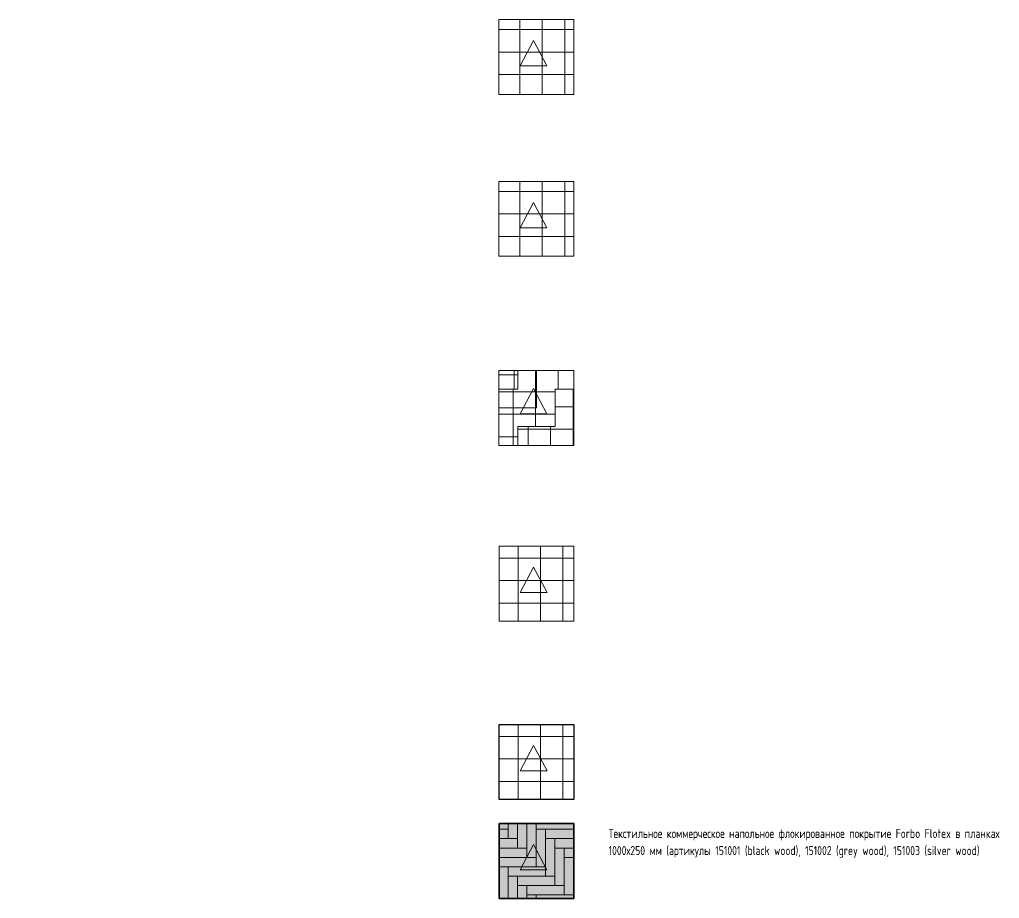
# Model space of a CAD drawing. Header units: millimetres. Extents: x -11798 to 72626, y -32713 to 44110.
# Drawn here: x 46441 to 72626, y -32713 to -9238 of the extents above; entities that cross this region are included whole.
import ezdxf
from ezdxf.xclip import XClip

# ---------------------------------------------------------------- set-up
doc = ezdxf.new("R2010")
doc.units = ezdxf.units.MM
doc.header["$XCLIPFRAME"] = 2
doc.layers.add('_0', color=7, linetype='Continuous', lineweight=25)
doc.layers.add('Узлы', color=7, linetype='Continuous', lineweight=18)
doc.layers.add('PDF _Пол', color=7, linetype='Continuous', lineweight=5, true_color=0x535353)
doc.layers.add('Линии', color=7, linetype='Continuous', lineweight=9, true_color=0x00a600)
doc.styles.add('ISOCPEUR_1', font='isocpeur.ttf', dxfattribs={"width": 0.78, "height": 240})
pattern_1 = [(0, (36832.1, -20382.8), (0, 600), []), (90, (36832.1, -20382.8), (-600, 4e-14), [])]

# ---------------------------------------------------------------- blocks, each defined once
blk = doc.blocks.new('10')
at = {"layer": '_0', "true_color": 0xffffff}
h = blk.add_hatch(color=7, dxfattribs=at)
h.dxf.hatch_style = 1
h.paths.add_polyline_path([(66162, -28316), (84212, -28404), (84160, -33779), (66109, -33691)])
at = {"layer": '_0', "true_color": 0x3e3e3e, "transparency": 33554559}
h = blk.add_hatch(color=250, dxfattribs=at)
h.dxf.hatch_style = 1
h.paths.add_polyline_path([(73912, -33591), (73912, -33341), (73662, -33341), (73662, -33841), (73912, -33841)])
h.paths.add_polyline_path([(74662, -33091), (74412, -33091), (73662, -33091), (73662, -33341), (74662, -33341)])
h.paths.add_polyline_path([(74912, -32341), (74662, -32341), (74662, -33341), (74912, -33341)])
h.paths.add_polyline_path([(75912, -32341), (75662, -32341), (74912, -32341), (74912, -32591), (75912, -32591)])
h.paths.add_polyline_path([(75912, -31341), (75662, -31341), (75662, -32091), (75662, -32341), (75912, -32341)])
h.paths.add_polyline_path([(76912, -31341), (76662, -31341), (75912, -31341), (75912, -31591), (76912, -31591)])
h.paths.add_polyline_path([(76912, -30591), (76912, -30341), (76662, -30341), (76662, -31091), (76662, -31341), (76912, -31341)])
h.paths.add_polyline_path([(77912, -30341), (77662, -30341), (76912, -30341), (76912, -30591), (77912, -30591)])
h.paths.add_polyline_path([(77912, -29341), (77662, -29341), (77662, -30341), (77912, -30341)])
h.paths.add_polyline_path([(78912, -29341), (78662, -29341), (77912, -29341), (77912, -29591), (78162, -29591), (78912, -29591)])
h.paths.add_polyline_path([(78912, -28341), (78662, -28341), (78662, -29091), (78662, -29341), (78912, -29341)])
h.paths.add_polyline_path([(79662, -28316), (78662, -28316), (78662, -28341), (78912, -28341), (79662, -28341)])
h.paths.add_polyline_path([(79656, -28316), (79662, -28316), (79662, -28341), (79655, -28341)], flags=16)
at = {"layer": '_0', "true_color": 0xe1e1e1, "transparency": 33554559}
h = blk.add_hatch(color=254, dxfattribs=at)
h.dxf.hatch_style = 1
h.paths.add_polyline_path([(74097, -33691), (74162, -33691), (74162, -33591), (73912, -33591), (73912, -33841), (74097, -33841)])
h.paths.add_polyline_path([(74912, -33341), (74662, -33341), (73912, -33341), (73912, -33591), (74912, -33591)])
h.paths.add_polyline_path([(75162, -32591), (74912, -32591), (74912, -33341), (74912, -33591), (75162, -33591), (75162, -33519)])
h.paths.add_polyline_path([(76162, -32591), (75912, -32591), (75162, -32591), (75162, -32841), (76162, -32841)])
h.paths.add_polyline_path([(76162, -31841), (76162, -31591), (75912, -31591), (75912, -32341), (75912, -32591), (76162, -32591)])
h.paths.add_polyline_path([(77162, -31591), (76912, -31591), (76162, -31591), (76162, -31841), (77162, -31841)])
h.paths.add_polyline_path([(77162, -30591), (76912, -30591), (76912, -31591), (77162, -31591)])
h.paths.add_polyline_path([(78162, -30591), (77912, -30591), (77162, -30591), (77162, -30841), (78162, -30841)])
h.paths.add_polyline_path([(78162, -29591), (77912, -29591), (77912, -30341), (77912, -30591), (78162, -30591)])
h.paths.add_polyline_path([(79162, -29591), (78912, -29591), (78162, -29591), (78162, -29841), (79162, -29841)])
h.paths.add_polyline_path([(79162, -28841), (79162, -28591), (78912, -28591), (78912, -29341), (78912, -29591), (79162, -29591)])
h.paths.add_polyline_path([(79912, -28341), (79662, -28341), (78912, -28341), (78912, -28591), (79912, -28591)])
h.paths.add_polyline_path([(79912, -28316), (79662, -28316), (79662, -28341), (79912, -28341)])
at = {"layer": '_0', "true_color": 0x3e3e3e, "transparency": 33554559}
h = blk.add_hatch(color=250, dxfattribs=at)
h.dxf.hatch_style = 1
h.paths.add_polyline_path([(80412, -28316), (80162, -28316), (80162, -28591), (80162, -28841), (80412, -28841)])
h.paths.add_polyline_path([(80412, -28841), (80162, -28841), (79412, -28841), (79412, -29091), (79662, -29091), (80412, -29091)])
h.paths.add_polyline_path([(79662, -29091), (79412, -29091), (79412, -29841), (79412, -30091), (79662, -30091)])
h.paths.add_polyline_path([(79662, -30091), (79412, -30091), (78662, -30091), (78662, -30341), (79662, -30341)])
h.paths.add_polyline_path([(78662, -30091), (78412, -30091), (78412, -31091), (78662, -31091)])
h.paths.add_polyline_path([(78662, -31091), (78412, -31091), (77662, -31091), (77662, -31341), (78662, -31341)])
h.paths.add_polyline_path([(77662, -31341), (77662, -31091), (77412, -31091), (77412, -31841), (77412, -32091), (77662, -32091)])
h.paths.add_polyline_path([(77662, -32091), (77412, -32091), (76662, -32091), (76662, -32341), (77662, -32341)])
h.paths.add_polyline_path([(76662, -32091), (76412, -32091), (76412, -32841), (76412, -33091), (76662, -33091), (76662, -33019)])
h.paths.add_polyline_path([(76662, -33091), (76412, -33091), (75662, -33091), (75662, -33341), (76662, -33341)])
h.paths.add_polyline_path([(75662, -33091), (75412, -33091), (75412, -33841), (75662, -33841)])
at = {"layer": '_0', "true_color": 0xe1e1e1, "transparency": 33554559}
h = blk.add_hatch(color=254, dxfattribs=at)
h.dxf.hatch_style = 1
h.paths.add_polyline_path([(75912, -33341), (75662, -33341), (75662, -33841), (75912, -33841)])
h.paths.add_polyline_path([(76912, -33341), (76662, -33341), (75912, -33341), (75912, -33591), (76912, -33591)])
h.paths.add_polyline_path([(76912, -32591), (76912, -32341), (76662, -32341), (76662, -33019), (76662, -33091), (76662, -33341), (76912, -33341)])
h.paths.add_polyline_path([(77912, -32341), (77662, -32341), (76912, -32341), (76912, -32591), (77912, -32591)])
h.paths.add_polyline_path([(77912, -31341), (77662, -31341), (77662, -32341), (77912, -32341)])
h.paths.add_polyline_path([(78912, -31341), (78662, -31341), (77912, -31341), (77912, -31591), (78912, -31591)])
h.paths.add_polyline_path([(78912, -30341), (78662, -30341), (78662, -31091), (78662, -31341), (78912, -31341)])
h.paths.add_polyline_path([(79912, -30341), (79662, -30341), (78912, -30341), (78912, -30591), (79912, -30591)])
h.paths.add_polyline_path([(79912, -29591), (79912, -29341), (79662, -29341), (79662, -30091), (79662, -30341), (79912, -30341)])
h.paths.add_polyline_path([(80662, -29091), (80412, -29091), (79662, -29091), (79662, -29341), (80662, -29341)])
h.paths.add_polyline_path([(80662, -28341), (81530, -28341), (81530, -28316), (80412, -28316), (80412, -28841), (80412, -29091), (80662, -29091)])
at = {"layer": '_0', "true_color": 0x3e3e3e, "transparency": 33554559}
h = blk.add_hatch(color=250, dxfattribs=at)
h.dxf.hatch_style = 1
h.paths.add_polyline_path([(77412, -33091), (77412, -32841), (77162, -32841), (77162, -33591), (77162, -33691), (77412, -33691)])
h.paths.add_polyline_path([(78412, -32841), (78162, -32841), (77412, -32841), (77412, -33091), (78412, -33091)])
h.paths.add_polyline_path([(78412, -32091), (78412, -31841), (78162, -31841), (78162, -32519), (78162, -32591), (78162, -32841), (78412, -32841)])
h.paths.add_polyline_path([(79412, -31841), (79162, -31841), (78412, -31841), (78412, -32091), (79412, -32091)])
h.paths.add_polyline_path([(79412, -30841), (79162, -30841), (79162, -31841), (79412, -31841)])
h.paths.add_polyline_path([(80412, -30841), (80162, -30841), (79412, -30841), (79412, -31091), (80412, -31091)])
h.paths.add_polyline_path([(80412, -29841), (80162, -29841), (80162, -30591), (80162, -30841), (80412, -30841)])
h.paths.add_polyline_path([(81162, -29591), (80912, -29591), (80162, -29591), (80162, -29841), (80412, -29841), (81162, -29841)])
h.paths.add_polyline_path([(81162, -28591), (80912, -28591), (80912, -29341), (80912, -29591), (81162, -29591)])
h.paths.add_polyline_path([(81530, -28341), (80912, -28341), (80912, -28591), (81162, -28591), (81530, -28591)])
at = {"layer": '_0', "true_color": 0xe1e1e1, "transparency": 33554559}
h = blk.add_hatch(color=254, dxfattribs=at)
h.dxf.hatch_style = 1
h.paths.add_polyline_path([(77662, -33341), (77662, -33091), (77412, -33091), (77412, -33691), (77662, -33691)])
h.paths.add_polyline_path([(78662, -33091), (78412, -33091), (77662, -33091), (77662, -33341), (78662, -33341)])
h.paths.add_polyline_path([(78662, -32091), (78412, -32091), (78412, -33091), (78662, -33091)])
h.paths.add_polyline_path([(79662, -32091), (79412, -32091), (78662, -32091), (78662, -32341), (79662, -32341)])
h.paths.add_polyline_path([(79662, -31091), (79412, -31091), (79412, -31841), (79412, -32091), (79662, -32091)])
h.paths.add_polyline_path([(80662, -31091), (80412, -31091), (79662, -31091), (79662, -31341), (80662, -31341)])
h.paths.add_polyline_path([(80662, -30341), (80662, -30091), (80412, -30091), (80412, -30841), (80412, -31091), (80662, -31091)])
h.paths.add_polyline_path([(81412, -29841), (81162, -29841), (80412, -29841), (80412, -30091), (81412, -30091)])
h.paths.add_polyline_path([(81412, -29091), (81412, -28841), (81162, -28841), (81162, -29591), (81162, -29841), (81412, -29841)])
h.paths.add_polyline_path([(81530, -28591), (81162, -28591), (81162, -28841), (81530, -28841)])
at = {"layer": '_0', "true_color": 0x3e3e3e, "transparency": 33554559}
h = blk.add_hatch(color=250, dxfattribs=at)
h.dxf.hatch_style = 1
h.paths.add_polyline_path([(78162, -33591), (77912, -33591), (77912, -33691), (78072, -33691), (78072, -33841), (78162, -33841)])
h.paths.add_polyline_path([(79162, -33591), (78912, -33591), (78162, -33591), (78162, -33841), (79162, -33841)])
h.paths.add_polyline_path([(79162, -32841), (79162, -32591), (78912, -32591), (78912, -33269), (78912, -33341), (78912, -33591), (79162, -33591)])
h.paths.add_polyline_path([(80162, -32591), (79912, -32591), (79162, -32591), (79162, -32841), (80162, -32841)])
h.paths.add_polyline_path([(80162, -31591), (79912, -31591), (79912, -32591), (80162, -32591)])
h.paths.add_polyline_path([(81162, -31591), (80912, -31591), (80162, -31591), (80162, -31841), (81162, -31841)])
h.paths.add_polyline_path([(81162, -30591), (80912, -30591), (80912, -31341), (80912, -31591), (81162, -31591)])
h.paths.add_polyline_path([(81912, -30399), (81530, -30399), (81530, -30341), (80912, -30341), (80912, -30591), (81162, -30591), (81912, -30591)])
at = {"layer": '_0', "true_color": 0xe1e1e1, "transparency": 33554559}
h = blk.add_hatch(color=254, dxfattribs=at)
h.dxf.hatch_style = 1
h.paths.add_polyline_path([(79412, -32841), (79162, -32841), (79162, -33841), (79412, -33841)])
h.paths.add_polyline_path([(80412, -32841), (80162, -32841), (79412, -32841), (79412, -33091), (80412, -33091)])
h.paths.add_polyline_path([(80412, -31841), (80162, -31841), (80162, -32591), (80162, -32841), (80412, -32841)])
h.paths.add_polyline_path([(81412, -31841), (81162, -31841), (80412, -31841), (80412, -32091), (81412, -32091)])
h.paths.add_polyline_path([(81412, -31091), (81412, -30841), (81162, -30841), (81162, -31591), (81162, -31841), (81412, -31841)])
h.paths.add_polyline_path([(82162, -30591), (81912, -30591), (81162, -30591), (81162, -30841), (82162, -30841)])
h.paths.add_polyline_path([(82162, -30399), (81912, -30399), (81912, -30591), (82162, -30591)])
at = {"layer": '_0', "true_color": 0x3e3e3e, "transparency": 33554559}
h = blk.add_hatch(color=250, dxfattribs=at)
h.dxf.hatch_style = 1
h.paths.add_polyline_path([(79912, -33341), (79662, -33341), (79662, -33841), (79679, -33841), (79679, -33691), (79912, -33691), (79912, -33591)])
h.paths.add_polyline_path([(80912, -33341), (80662, -33341), (79912, -33341), (79912, -33591), (80912, -33591)])
h.paths.add_polyline_path([(80912, -32341), (80662, -32341), (80662, -33341), (80912, -33341)])
h.paths.add_polyline_path([(81912, -32341), (81662, -32341), (80912, -32341), (80912, -32591), (81912, -32591)])
h.paths.add_polyline_path([(81912, -31341), (81662, -31341), (81662, -32091), (81662, -32341), (81912, -32341)])
h.paths.add_polyline_path([(82662, -31091), (82412, -31091), (81662, -31091), (81662, -31341), (81912, -31341), (82662, -31341)])
h.paths.add_polyline_path([(82662, -30399), (82412, -30399), (82412, -30841), (82412, -31091), (82662, -31091)])
at = {"layer": '_0', "true_color": 0xe1e1e1, "transparency": 33554559}
h = blk.add_hatch(color=254, dxfattribs=at)
h.dxf.hatch_style = 1
h.paths.add_polyline_path([(80162, -33591), (79912, -33591), (79912, -33691), (80162, -33691)])
h.paths.add_polyline_path([(81162, -33591), (80912, -33591), (80162, -33591), (80162, -33691), (80876, -33691), (80876, -33841), (81162, -33841)])
h.paths.add_polyline_path([(81162, -32591), (80912, -32591), (80912, -33341), (80912, -33591), (81162, -33591)])
h.paths.add_polyline_path([(82162, -32591), (81912, -32591), (81162, -32591), (81162, -32841), (82162, -32841)])
h.paths.add_polyline_path([(82162, -31841), (82162, -31591), (81912, -31591), (81912, -32341), (81912, -32591), (82162, -32591)])
h.paths.add_polyline_path([(82912, -31341), (82662, -31341), (81912, -31341), (81912, -31591), (82912, -31591)])
h.paths.add_polyline_path([(82912, -30591), (82912, -30399), (82662, -30399), (82662, -31091), (82662, -31341), (82912, -31341)])
at = {"layer": 'PDF _Пол', "ltscale": 100, "transparency": 33554687}
for points in [[(78912, -30591), (78912, -31591), (79162, -31591), (79162, -30591)], [(80912, -30591), (80912, -31591), (81162, -31591), (81162, -30591)], [(79162, -30841), (79162, -31841), (79412, -31841), (79412, -30841)], [(79412, -31091), (79412, -32091), (79662, -32091), (79662, -31091)], [(79662, -31341), (79662, -32341), (79912, -32341), (79912, -31341)], [(79912, -31591), (80912, -31591), (80912, -31341), (79912, -31341)], [(78162, -31841), (79162, -31841), (79162, -31591), (78162, -31591)], [(79912, -31591), (79912, -32591), (80162, -32591), (80162, -31591)], [(80162, -31841), (81162, -31841), (81162, -31591), (80162, -31591)], [(78412, -32091), (79412, -32091), (79412, -31841), (78412, -31841)], [(80162, -31841), (80162, -32841), (80412, -32841), (80412, -31841)], [(80412, -32091), (81412, -32091), (81412, -31841), (80412, -31841)], [(78662, -32341), (79662, -32341), (79662, -32091), (78662, -32091)], [(80412, -32091), (80412, -33091), (80662, -33091), (80662, -32091)], [(80662, -32341), (81662, -32341), (81662, -32091), (80662, -32091)], [(78912, -32591), (79912, -32591), (79912, -32341), (78912, -32341)], [(80662, -32341), (80662, -33341), (80912, -33341), (80912, -32341)], [(80912, -32591), (81912, -32591), (81912, -32341), (80912, -32341)], [(78912, -32591), (78912, -33591), (79162, -33591), (79162, -32591)], [(79162, -32841), (80162, -32841), (80162, -32591), (79162, -32591)], [(80912, -32591), (80912, -33591), (81162, -33591), (81162, -32591)], [(79162, -32841), (79162, -33841), (79412, -33841), (79412, -32841)], [(79412, -33091), (80412, -33091), (80412, -32841), (79412, -32841)], [(79412, -33091), (79412, -33841), (79662, -33841), (79662, -33841), (79662, -33091)], [(79662, -33341), (80662, -33341), (80662, -33091), (79662, -33091)], [(79662, -33341), (79662, -33841), (79679, -33841), (79679, -33691), (79912, -33691), (79912, -33341)], [(79912, -33591), (80912, -33591), (80912, -33341), (79912, -33341)]]:
    blk.add_lwpolyline(points, close=True, dxfattribs=at)
blk.add_lwpolyline([(80912, -30751), (80912, -31591), (81162, -31591), (81162, -30751)], dxfattribs=at)
blk = doc.blocks.new('33')
ref = blk.add_blockref('10', (0, 0))
XClip(ref).set_block_clipping_path([(71911.6272926249, -33591.3474551534), (81161.6272926249, -28591.347455153)])

msp = doc.modelspace()

# ---------------------------------------------------------------- hatches: boundary and pattern name
at = {"layer": 'Узлы', "lineweight": 9, "true_color": 0xc0c0c0}
h = msp.add_hatch(dxfattribs=at)
h.set_pattern_fill('FP_85', color=9, style=0, pattern_type=2)
h.set_pattern_definition([(0, (57408.2, -14306.8), (0, 600), []), (90, (57408.2, -14306.8), (-600, 4e-14), [])])
h.paths.add_polyline_path([(59252.826, -11238.386), (61252.826, -11238.386), (61252.826, -9238.386), (59252.826, -9238.386)])
h = msp.add_hatch(dxfattribs=at)
h.set_pattern_fill('FP_89', color=9, style=0, pattern_type=2)
h.set_pattern_definition([(0, (57408.2, -18628.7), (0, 600), []), (90, (57408.2, -18628.7), (-600, 4e-14), [])])
h.paths.add_polyline_path([(59252.826, -15560.301), (61252.826, -15560.301), (61252.826, -13560.301), (59252.826, -13560.301)])
at = {"layer": 'Узлы', "lineweight": 9, "true_color": 0x808080}
h = msp.add_hatch(dxfattribs=at)
h.set_pattern_fill('FP_90', color=8, style=0, pattern_type=2)
h.set_pattern_definition([(0, (56157.53, -17731.03), (0, 500), []), (90, (56157.53, -17731.03), (-500, 3e-14), [])])
h.paths.add_polyline_path([(59752.826, -19111.948), (59752.826, -18611.948), (59252.826, -18611.948), (59252.826, -19111.948), (59257.127, -19111.948)])
h = msp.add_hatch(dxfattribs=at)
h.set_pattern_fill('FP_91', color=8, style=0, pattern_type=2)
h.set_pattern_definition(pattern_1)
h.paths.add_polyline_path([(59257.127, -19611.948), (60252.826, -19611.948), (60252.826, -18611.948), (59752.826, -18611.948), (59752.826, -19111.948), (59252.826, -19111.948), (59252.826, -19611.948)])
h = msp.add_hatch(dxfattribs=at)
h.set_pattern_fill('FP_91', color=8, style=0, pattern_type=2)
h.set_pattern_definition(pattern_1)
h.paths.add_polyline_path([(59257.127, -20611.948), (59752.826, -20611.948), (59752.826, -20111.948), (60752.826, -20111.948), (60752.826, -19111.948), (61252.826, -19111.948), (61252.826, -18611.948), (60252.826, -18611.948), (60252.826, -19611.948), (59252.826, -19611.948), (59252.826, -20611.948)])
h = msp.add_hatch(dxfattribs=at)
h.set_pattern_fill('FP_92', color=8, style=0, pattern_type=2)
h.set_pattern_definition([(0, (37832.1, -21382.8), (0, 600), []), (90, (37832.1, -21382.8), (-600, 4e-14), [])])
h.paths.add_polyline_path([(60252.826, -20611.948), (61252.826, -20611.948), (61252.826, -19111.948), (60752.826, -19111.948), (60752.826, -20111.948), (59752.826, -20111.948), (59752.826, -20611.948)])
h = msp.add_hatch(dxfattribs=at)
h.set_pattern_fill('FP_86', color=8, style=0, pattern_type=2)
h.set_pattern_definition([(270, (56161.8, -22424.1), (600, 4e-14), []), (0, (56161.8, -22424.1), (0, 600), [])])
h.paths.add_polyline_path([(61229.112, -25304.996), (61257.127, -25304.996), (61257.127, -23304.996), (59257.127, -23304.996), (59257.127, -25304.996)])
h = msp.add_hatch(dxfattribs=at)
h.set_pattern_fill('FP_87', color=8, style=0, pattern_type=2)
h.set_pattern_definition([(270, (56161.8, -27186.4), (600, 4e-14), []), (0, (56161.8, -27186.4), (0, 600), [])])
h.paths.add_polyline_path([(61257.127, -30067.302), (61257.127, -28067.302), (59257.127, -28067.302), (59257.127, -30067.302), (61252.826, -30067.302)])

# ---------------------------------------------------------------- linework, layer by layer
for points in [[(59257.127, -28067.302), (61257.127, -28067.302), (61257.127, -30067.302), (59257.127, -30067.302)], [(59253.727, -30712.988), (61253.727, -30712.988), (61253.727, -32712.988), (59253.727, -32712.988)]]:
    msp.add_lwpolyline(points, close=True)
at = {"layer": 'PDF _Пол', "lineweight": 18, "transparency": 33554687}
msp.add_lwpolyline([(61257.127, -30067.302), (61257.127, -28067.302), (59257.127, -28067.302), (59257.127, -30067.302)], close=True, dxfattribs=at)
at = {"layer": 'Линии', "color": 7}
for p, q in [((61252.826, -9238.386), (59252.826, -9238.386)), ((59252.826, -9238.386), (59252.826, -11238.386)), ((61252.826, -11238.386), (61252.826, -9238.386)), ((59252.826, -11238.386), (61252.826, -11238.386)), ((61252.826, -13560.301), (59252.826, -13560.301)), ((59252.826, -13560.301), (59252.826, -15560.301)), ((61252.826, -15560.301), (61252.826, -13560.301)), ((59252.826, -15560.301), (61252.826, -15560.301)), ((59752.826, -18611.948), (59252.826, -18611.948)), ((59252.826, -18611.948), (59252.826, -19111.948)), ((60252.826, -18611.948), (59752.826, -18611.948)), ((59752.826, -18611.948), (59752.826, -19111.948)), ((60752.826, -18611.948), (60252.826, -18611.948)), ((60252.826, -18611.948), (60252.826, -19611.948)), ((61252.826, -18611.948), (60752.826, -18611.948)), ((61252.826, -19111.948), (61252.826, -18611.948)), ((59752.826, -19111.948), (59252.826, -19111.948)), ((59252.826, -19111.948), (59252.826, -19611.948)), ((61252.826, -19111.948), (60752.826, -19111.948)), ((60752.826, -19111.948), (60752.826, -20111.948)), ((61252.826, -20611.948), (61252.826, -19111.948)), ((59252.826, -19611.948), (59252.826, -20611.948)), ((60252.826, -19611.948), (59252.826, -19611.948)), ((60752.826, -20111.948), (59752.826, -20111.948)), ((59752.826, -20111.948), (59752.826, -20611.948)), ((59252.826, -20611.948), (59752.826, -20611.948)), ((59752.826, -20611.948), (61252.826, -20611.948)), ((61257.127, -23304.996), (59257.127, -23304.996)), ((59257.127, -23304.996), (59257.127, -25304.996)), ((61257.127, -25304.996), (61257.127, -23304.996)), ((59257.127, -25304.996), (61257.127, -25304.996)), ((61257.127, -28067.302), (59257.127, -28067.302)), ((59257.127, -28067.302), (59257.127, -30067.302)), ((61257.127, -30067.302), (61257.127, -28067.302)), ((59257.127, -30067.302), (61257.127, -30067.302))]:
    msp.add_line(p, q, dxfattribs=at)
at = {"layer": 'Линии', "color": 1, "true_color": 0xff0000}
for p, q in [((59814.735, -10476.243), (60174.735, -9799.181)), ((60534.735, -10476.243), (60174.735, -9799.181)), ((59814.735, -10476.243), (60534.735, -10476.243)), ((59814.735, -14798.157), (60174.735, -14121.095)), ((60534.735, -14798.157), (60174.735, -14121.095)), ((59814.735, -14798.157), (60534.735, -14798.157)), ((59814.735, -19769.804), (60174.735, -19092.743)), ((60534.735, -19769.804), (60174.735, -19092.743)), ((59814.735, -19769.804), (60534.735, -19769.804)), ((59819.036, -24542.853), (60179.036, -23865.791)), ((60539.036, -24542.853), (60179.036, -23865.791)), ((59819.036, -24542.853), (60539.036, -24542.853)), ((59819.036, -29305.158), (60179.036, -28628.097)), ((60539.036, -29305.158), (60179.036, -28628.097)), ((59819.036, -29305.158), (60539.036, -29305.158)), ((59815.636, -31950.844), (60175.636, -31273.783)), ((60535.636, -31950.844), (60175.636, -31273.783)), ((59815.636, -31950.844), (60535.636, -31950.844))]:
    msp.add_line(p, q, dxfattribs=at)

# ---------------------------------------------------------------- block references
ref = msp.add_blockref('33', (-19668.323, 723.861))
XClip(ref).set_block_clipping_path([(78922.0499246852, -33436.848994966), (80922.0499246852, -31436.848994966)])

# ---------------------------------------------------------------- texts
at = {"layer": 'PDF _Пол', "transparency": 33554687, "insert": (62181.371, -30858.96), "char_height": 240, "width": 11476.87494, "attachment_point": 1, "line_spacing_factor": 1.139951, "style": 'ISOCPEUR_1'}
msp.add_mtext('{\\C256;\\c0;Текстильное коммерческое напольное флокированное покрытие Forbo Flotex в планках 1000х250 мм (артикулы 151001 (black wood), 151002 (grey wood), 151003 (silver wood) }', dxfattribs=at)

doc.saveas('drawing.dxf')
